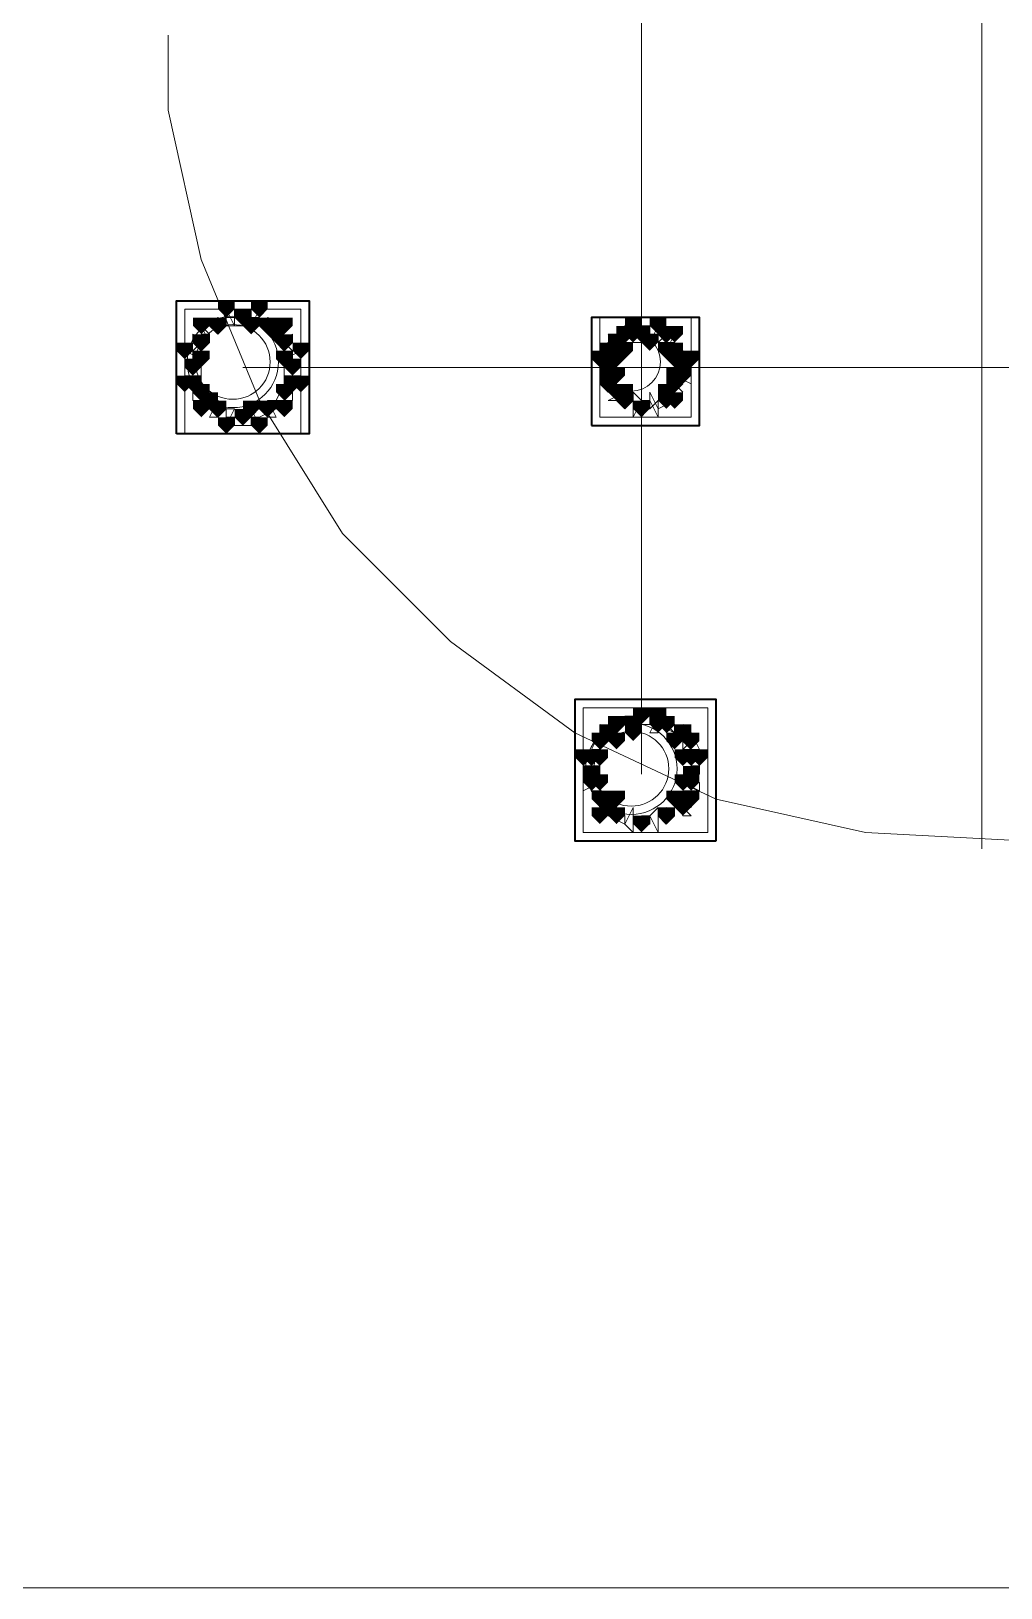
# Model space of a CAD drawing. Header units: millimetres. Extents: x 2315 to 4619, y 1334 to 1897.
# Drawn here: x 3563.02 to 3570.16, y 1530.21 to 1541.67 of the extents above; entities that cross this region are included whole.
import ezdxf

# ---------------------------------------------------------------- set-up
doc = ezdxf.new("R2010")
doc.units = ezdxf.units.MM
for name, color, linetype, true_color in [('PDF_10', 7, 'Continuous', 0x00b85c), ('PDF_AXIS', 7, 'Continuous', 0x00b85c), ('PDF_柱构件', 7, 'Continuous', 0x00b85c), ('PDF_转运站初步方案', 7, 'Continuous', 0x00b85c)]:
    doc.layers.add(name, color=color, linetype=linetype, true_color=true_color)
doc.layers.add('PDF_中心线层', color=1, linetype='Continuous')
doc.layers.add('PDF_粗实线层', color=7, linetype='Continuous')

msp = doc.modelspace()

# ---------------------------------------------------------------- hatches: boundary and pattern name
at = {"layer": 'PDF_10', "transparency": 33554559}
for points in [[(3564.582, 1539.62), (3564.521, 1539.62), (3564.521, 1539.558), (3564.582, 1539.497), (3564.643, 1539.558), (3564.643, 1539.62)], [(3564.582, 1539.62), (3564.521, 1539.62), (3564.521, 1539.558), (3564.582, 1539.497), (3564.643, 1539.558), (3564.643, 1539.62)], [(3564.582, 1539.62), (3564.521, 1539.62), (3564.521, 1539.558), (3564.582, 1539.497), (3564.643, 1539.558), (3564.643, 1539.62)], [(3564.399, 1539.558), (3564.337, 1539.558), (3564.337, 1539.497), (3564.399, 1539.436), (3564.46, 1539.497), (3564.46, 1539.558)], [(3564.399, 1539.558), (3564.337, 1539.558), (3564.337, 1539.497), (3564.399, 1539.436), (3564.46, 1539.497), (3564.46, 1539.558)], [(3564.765, 1539.558), (3564.704, 1539.558), (3564.704, 1539.497), (3564.765, 1539.436), (3564.826, 1539.497), (3564.826, 1539.558)], [(3564.765, 1539.558), (3564.704, 1539.558), (3564.704, 1539.497), (3564.765, 1539.436), (3564.826, 1539.497), (3564.826, 1539.558)], [(3567.392, 1539.497), (3567.33, 1539.497), (3567.33, 1539.436), (3567.392, 1539.375), (3567.453, 1539.436), (3567.453, 1539.497)], [(3567.392, 1539.497), (3567.33, 1539.497), (3567.33, 1539.436), (3567.392, 1539.375), (3567.453, 1539.436), (3567.453, 1539.497)], [(3567.514, 1539.497), (3567.453, 1539.497), (3567.453, 1539.436), (3567.514, 1539.375), (3567.575, 1539.436), (3567.575, 1539.497)], [(3567.514, 1539.497), (3567.453, 1539.497), (3567.453, 1539.436), (3567.514, 1539.375), (3567.575, 1539.436), (3567.575, 1539.497)], [(3567.697, 1539.497), (3567.636, 1539.497), (3567.636, 1539.436), (3567.697, 1539.375), (3567.758, 1539.436), (3567.758, 1539.497)], [(3567.697, 1539.497), (3567.636, 1539.497), (3567.636, 1539.436), (3567.697, 1539.375), (3567.758, 1539.436), (3567.758, 1539.497)], [(3564.276, 1539.436), (3564.215, 1539.436), (3564.215, 1539.375), (3564.276, 1539.314), (3564.337, 1539.375), (3564.337, 1539.436)], [(3564.276, 1539.436), (3564.215, 1539.436), (3564.215, 1539.375), (3564.276, 1539.314), (3564.337, 1539.375), (3564.337, 1539.436)], [(3564.887, 1539.436), (3564.826, 1539.436), (3564.826, 1539.375), (3564.887, 1539.314), (3564.948, 1539.375), (3564.948, 1539.436)], [(3564.887, 1539.436), (3564.826, 1539.436), (3564.826, 1539.375), (3564.887, 1539.314), (3564.948, 1539.375), (3564.948, 1539.436)], [(3567.269, 1539.375), (3567.208, 1539.375), (3567.208, 1539.314), (3567.269, 1539.253), (3567.33, 1539.314), (3567.33, 1539.375)], [(3567.269, 1539.375), (3567.208, 1539.375), (3567.208, 1539.314), (3567.269, 1539.253), (3567.33, 1539.314), (3567.33, 1539.375)], [(3567.758, 1539.375), (3567.697, 1539.375), (3567.697, 1539.314), (3567.758, 1539.253), (3567.819, 1539.314), (3567.819, 1539.375)], [(3567.758, 1539.375), (3567.697, 1539.375), (3567.697, 1539.314), (3567.758, 1539.253), (3567.819, 1539.314), (3567.819, 1539.375)], [(3564.215, 1539.253), (3564.154, 1539.253), (3564.154, 1539.192), (3564.215, 1539.131), (3564.276, 1539.192), (3564.276, 1539.253)], [(3564.215, 1539.253), (3564.154, 1539.253), (3564.154, 1539.192), (3564.215, 1539.131), (3564.276, 1539.192), (3564.276, 1539.253)], [(3564.948, 1539.253), (3564.887, 1539.253), (3564.887, 1539.192), (3564.948, 1539.131), (3565.009, 1539.192), (3565.009, 1539.253)], [(3564.948, 1539.253), (3564.887, 1539.253), (3564.887, 1539.192), (3564.948, 1539.131), (3565.009, 1539.192), (3565.009, 1539.253)], [(3564.948, 1539.253), (3564.887, 1539.253), (3564.887, 1539.192), (3564.948, 1539.131), (3565.009, 1539.192), (3565.009, 1539.253)], [(3567.269, 1539.253), (3567.208, 1539.253), (3567.208, 1539.192), (3567.269, 1539.131), (3567.33, 1539.192), (3567.33, 1539.253)], [(3567.269, 1539.253), (3567.208, 1539.253), (3567.208, 1539.192), (3567.269, 1539.131), (3567.33, 1539.192), (3567.33, 1539.253)], [(3567.819, 1539.253), (3567.758, 1539.253), (3567.758, 1539.192), (3567.819, 1539.131), (3567.88, 1539.192), (3567.88, 1539.253)], [(3567.819, 1539.253), (3567.758, 1539.253), (3567.758, 1539.192), (3567.819, 1539.131), (3567.88, 1539.192), (3567.88, 1539.253)], [(3567.269, 1539.131), (3567.208, 1539.131), (3567.208, 1539.07), (3567.269, 1539.009), (3567.33, 1539.07), (3567.33, 1539.131)], [(3567.269, 1539.131), (3567.208, 1539.131), (3567.208, 1539.07), (3567.269, 1539.009), (3567.33, 1539.07), (3567.33, 1539.131)], [(3567.758, 1539.131), (3567.697, 1539.131), (3567.697, 1539.07), (3567.758, 1539.009), (3567.819, 1539.07), (3567.819, 1539.131)], [(3567.758, 1539.131), (3567.697, 1539.131), (3567.697, 1539.07), (3567.758, 1539.009), (3567.819, 1539.07), (3567.819, 1539.131)], [(3564.276, 1539.07), (3564.215, 1539.07), (3564.215, 1539.009), (3564.276, 1538.948), (3564.337, 1539.009), (3564.337, 1539.07)], [(3564.276, 1539.07), (3564.215, 1539.07), (3564.215, 1539.009), (3564.276, 1538.948), (3564.337, 1539.009), (3564.337, 1539.07)], [(3564.887, 1539.07), (3564.826, 1539.07), (3564.826, 1539.009), (3564.887, 1538.948), (3564.948, 1539.009), (3564.948, 1539.07)], [(3564.887, 1539.07), (3564.826, 1539.07), (3564.826, 1539.009), (3564.887, 1538.948), (3564.948, 1539.009), (3564.948, 1539.07)], [(3564.399, 1538.948), (3564.337, 1538.948), (3564.337, 1538.887), (3564.399, 1538.825), (3564.46, 1538.887), (3564.46, 1538.948)], [(3564.399, 1538.948), (3564.337, 1538.948), (3564.337, 1538.887), (3564.399, 1538.825), (3564.46, 1538.887), (3564.46, 1538.948)], [(3564.765, 1538.948), (3564.704, 1538.948), (3564.704, 1538.887), (3564.765, 1538.825), (3564.826, 1538.887), (3564.826, 1538.948)], [(3564.765, 1538.948), (3564.704, 1538.948), (3564.704, 1538.887), (3564.765, 1538.825), (3564.826, 1538.887), (3564.826, 1538.948)], [(3567.392, 1539.009), (3567.33, 1539.009), (3567.33, 1538.948), (3567.392, 1538.887), (3567.453, 1538.948), (3567.453, 1539.009)], [(3567.392, 1539.009), (3567.33, 1539.009), (3567.33, 1538.948), (3567.392, 1538.887), (3567.453, 1538.948), (3567.453, 1539.009)], [(3567.392, 1539.009), (3567.33, 1539.009), (3567.33, 1538.948), (3567.392, 1538.887), (3567.453, 1538.948), (3567.453, 1539.009)], [(3567.514, 1538.948), (3567.453, 1538.948), (3567.453, 1538.887), (3567.514, 1538.825), (3567.575, 1538.887), (3567.575, 1538.948)], [(3567.514, 1538.948), (3567.453, 1538.948), (3567.453, 1538.887), (3567.514, 1538.825), (3567.575, 1538.887), (3567.575, 1538.948)], [(3567.697, 1539.009), (3567.636, 1539.009), (3567.636, 1538.948), (3567.697, 1538.887), (3567.758, 1538.948), (3567.758, 1539.009)], [(3567.697, 1539.009), (3567.636, 1539.009), (3567.636, 1538.948), (3567.697, 1538.887), (3567.758, 1538.948), (3567.758, 1539.009)], [(3564.582, 1538.887), (3564.521, 1538.887), (3564.521, 1538.825), (3564.582, 1538.764), (3564.643, 1538.825), (3564.643, 1538.887)], [(3564.582, 1538.887), (3564.521, 1538.887), (3564.521, 1538.825), (3564.582, 1538.764), (3564.643, 1538.825), (3564.643, 1538.887)], [(3567.33, 1536.627), (3567.269, 1536.627), (3567.269, 1536.565), (3567.33, 1536.504), (3567.392, 1536.565), (3567.392, 1536.627)], [(3567.33, 1536.627), (3567.269, 1536.627), (3567.269, 1536.565), (3567.33, 1536.504), (3567.392, 1536.565), (3567.392, 1536.627)], [(3567.514, 1536.688), (3567.453, 1536.688), (3567.453, 1536.627), (3567.514, 1536.565), (3567.575, 1536.627), (3567.575, 1536.688)], [(3567.514, 1536.688), (3567.453, 1536.688), (3567.453, 1536.627), (3567.514, 1536.565), (3567.575, 1536.627), (3567.575, 1536.688)], [(3567.697, 1536.627), (3567.636, 1536.627), (3567.636, 1536.565), (3567.697, 1536.504), (3567.758, 1536.565), (3567.758, 1536.627)], [(3567.697, 1536.627), (3567.636, 1536.627), (3567.636, 1536.565), (3567.697, 1536.504), (3567.758, 1536.565), (3567.758, 1536.627)], [(3567.208, 1536.504), (3567.147, 1536.504), (3567.147, 1536.443), (3567.208, 1536.382), (3567.269, 1536.443), (3567.269, 1536.504)], [(3567.208, 1536.504), (3567.147, 1536.504), (3567.147, 1536.443), (3567.208, 1536.382), (3567.269, 1536.443), (3567.269, 1536.504)], [(3567.88, 1536.504), (3567.819, 1536.504), (3567.819, 1536.443), (3567.88, 1536.382), (3567.941, 1536.443), (3567.941, 1536.504)], [(3567.88, 1536.504), (3567.819, 1536.504), (3567.819, 1536.443), (3567.88, 1536.382), (3567.941, 1536.443), (3567.941, 1536.504)], [(3567.147, 1536.26), (3567.086, 1536.26), (3567.086, 1536.199), (3567.147, 1536.138), (3567.208, 1536.199), (3567.208, 1536.26)], [(3567.147, 1536.26), (3567.086, 1536.26), (3567.086, 1536.199), (3567.147, 1536.138), (3567.208, 1536.199), (3567.208, 1536.26)], [(3567.88, 1536.26), (3567.819, 1536.26), (3567.819, 1536.199), (3567.88, 1536.138), (3567.941, 1536.199), (3567.941, 1536.26)], [(3567.88, 1536.26), (3567.819, 1536.26), (3567.819, 1536.199), (3567.88, 1536.138), (3567.941, 1536.199), (3567.941, 1536.26)], [(3567.208, 1536.077), (3567.147, 1536.077), (3567.147, 1536.016), (3567.208, 1535.955), (3567.269, 1536.016), (3567.269, 1536.077)], [(3567.208, 1536.077), (3567.147, 1536.077), (3567.147, 1536.016), (3567.208, 1535.955), (3567.269, 1536.016), (3567.269, 1536.077)], [(3567.88, 1536.077), (3567.819, 1536.077), (3567.819, 1536.016), (3567.88, 1535.955), (3567.941, 1536.016), (3567.941, 1536.077)], [(3567.88, 1536.077), (3567.819, 1536.077), (3567.819, 1536.016), (3567.88, 1535.955), (3567.941, 1536.016), (3567.941, 1536.077)], [(3567.33, 1535.955), (3567.269, 1535.955), (3567.269, 1535.894), (3567.33, 1535.832), (3567.392, 1535.894), (3567.392, 1535.955)], [(3567.33, 1535.955), (3567.269, 1535.955), (3567.269, 1535.894), (3567.33, 1535.832), (3567.392, 1535.894), (3567.392, 1535.955)], [(3567.697, 1535.955), (3567.636, 1535.955), (3567.636, 1535.894), (3567.697, 1535.832), (3567.758, 1535.894), (3567.758, 1535.955)], [(3567.697, 1535.955), (3567.636, 1535.955), (3567.636, 1535.894), (3567.697, 1535.832), (3567.758, 1535.894), (3567.758, 1535.955)], [(3567.514, 1535.894), (3567.453, 1535.894), (3567.453, 1535.832), (3567.514, 1535.771), (3567.575, 1535.832), (3567.575, 1535.894)], [(3567.514, 1535.894), (3567.453, 1535.894), (3567.453, 1535.832), (3567.514, 1535.771), (3567.575, 1535.832), (3567.575, 1535.894)]]:
    msp.add_hatch(color=256, dxfattribs=at).paths.add_polyline_path(points)
at = {"layer": 'PDF_柱构件', "transparency": 33554559}
for points in [[(3564.46, 1539.681), (3564.399, 1539.681), (3564.399, 1539.62), (3564.46, 1539.558), (3564.521, 1539.62), (3564.521, 1539.681)], [(3564.704, 1539.681), (3564.643, 1539.681), (3564.643, 1539.62), (3564.704, 1539.558), (3564.765, 1539.62), (3564.765, 1539.681)], [(3564.276, 1539.558), (3564.215, 1539.558), (3564.215, 1539.497), (3564.276, 1539.436), (3564.337, 1539.497), (3564.337, 1539.558)], [(3564.643, 1539.558), (3564.582, 1539.558), (3564.582, 1539.497), (3564.643, 1539.436), (3564.704, 1539.497), (3564.704, 1539.558)], [(3564.826, 1539.497), (3564.765, 1539.497), (3564.765, 1539.436), (3564.826, 1539.375), (3564.887, 1539.436), (3564.887, 1539.497)], [(3564.887, 1539.558), (3564.826, 1539.558), (3564.826, 1539.497), (3564.887, 1539.436), (3564.948, 1539.497), (3564.948, 1539.558)], [(3567.453, 1539.558), (3567.392, 1539.558), (3567.392, 1539.497), (3567.453, 1539.436), (3567.514, 1539.497), (3567.514, 1539.558)], [(3567.453, 1539.497), (3567.392, 1539.497), (3567.392, 1539.436), (3567.453, 1539.375), (3567.514, 1539.436), (3567.514, 1539.497)], [(3567.636, 1539.558), (3567.575, 1539.558), (3567.575, 1539.497), (3567.636, 1539.436), (3567.697, 1539.497), (3567.697, 1539.558)], [(3567.758, 1539.497), (3567.697, 1539.497), (3567.697, 1539.436), (3567.758, 1539.375), (3567.819, 1539.436), (3567.819, 1539.497)], [(3564.154, 1539.375), (3564.093, 1539.375), (3564.093, 1539.314), (3564.154, 1539.253), (3564.215, 1539.314), (3564.215, 1539.375)], [(3565.009, 1539.375), (3564.948, 1539.375), (3564.948, 1539.314), (3565.009, 1539.253), (3565.07, 1539.314), (3565.07, 1539.375)], [(3567.33, 1539.436), (3567.269, 1539.436), (3567.269, 1539.375), (3567.33, 1539.314), (3567.392, 1539.375), (3567.392, 1539.436)], [(3567.392, 1539.375), (3567.33, 1539.375), (3567.33, 1539.314), (3567.392, 1539.253), (3567.453, 1539.314), (3567.453, 1539.375)], [(3567.575, 1539.436), (3567.514, 1539.436), (3567.514, 1539.375), (3567.575, 1539.314), (3567.636, 1539.375), (3567.636, 1539.436)], [(3567.697, 1539.375), (3567.636, 1539.375), (3567.636, 1539.314), (3567.697, 1539.253), (3567.758, 1539.314), (3567.758, 1539.375)], [(3564.276, 1539.314), (3564.215, 1539.314), (3564.215, 1539.253), (3564.276, 1539.192), (3564.337, 1539.253), (3564.337, 1539.314)], [(3564.887, 1539.314), (3564.826, 1539.314), (3564.826, 1539.253), (3564.887, 1539.192), (3564.948, 1539.253), (3564.948, 1539.314)], [(3567.208, 1539.314), (3567.147, 1539.314), (3567.147, 1539.253), (3567.208, 1539.192), (3567.269, 1539.253), (3567.269, 1539.314)], [(3567.269, 1539.314), (3567.208, 1539.314), (3567.208, 1539.253), (3567.269, 1539.192), (3567.33, 1539.253), (3567.33, 1539.314)], [(3567.33, 1539.314), (3567.269, 1539.314), (3567.269, 1539.253), (3567.33, 1539.192), (3567.392, 1539.253), (3567.392, 1539.314)], [(3567.758, 1539.314), (3567.697, 1539.314), (3567.697, 1539.253), (3567.758, 1539.192), (3567.819, 1539.253), (3567.819, 1539.314)], [(3567.819, 1539.314), (3567.758, 1539.314), (3567.758, 1539.253), (3567.819, 1539.192), (3567.88, 1539.253), (3567.88, 1539.314)], [(3567.88, 1539.314), (3567.819, 1539.314), (3567.819, 1539.253), (3567.88, 1539.192), (3567.941, 1539.253), (3567.941, 1539.314)], [(3564.154, 1539.131), (3564.093, 1539.131), (3564.093, 1539.07), (3564.154, 1539.009), (3564.215, 1539.07), (3564.215, 1539.131)], [(3564.215, 1539.131), (3564.154, 1539.131), (3564.154, 1539.07), (3564.215, 1539.009), (3564.276, 1539.07), (3564.276, 1539.131)], [(3564.948, 1539.131), (3564.887, 1539.131), (3564.887, 1539.07), (3564.948, 1539.009), (3565.009, 1539.07), (3565.009, 1539.131)], [(3565.009, 1539.131), (3564.948, 1539.131), (3564.948, 1539.07), (3565.009, 1539.009), (3565.07, 1539.07), (3565.07, 1539.131)], [(3567.269, 1539.192), (3567.208, 1539.192), (3567.208, 1539.131), (3567.269, 1539.07), (3567.33, 1539.131), (3567.33, 1539.192)], [(3567.33, 1539.192), (3567.269, 1539.192), (3567.269, 1539.131), (3567.33, 1539.07), (3567.392, 1539.131), (3567.392, 1539.192)], [(3567.758, 1539.192), (3567.697, 1539.192), (3567.697, 1539.131), (3567.758, 1539.07), (3567.819, 1539.131), (3567.819, 1539.192)], [(3567.819, 1539.192), (3567.758, 1539.192), (3567.758, 1539.131), (3567.819, 1539.07), (3567.88, 1539.131), (3567.88, 1539.192)], [(3567.33, 1539.07), (3567.269, 1539.07), (3567.269, 1539.009), (3567.33, 1538.948), (3567.392, 1539.009), (3567.392, 1539.07)], [(3567.392, 1539.07), (3567.33, 1539.07), (3567.33, 1539.009), (3567.392, 1538.948), (3567.453, 1539.009), (3567.453, 1539.07)], [(3567.697, 1539.07), (3567.636, 1539.07), (3567.636, 1539.009), (3567.697, 1538.948), (3567.758, 1539.009), (3567.758, 1539.07)], [(3564.276, 1538.948), (3564.215, 1538.948), (3564.215, 1538.887), (3564.276, 1538.825), (3564.337, 1538.887), (3564.337, 1538.948)], [(3564.337, 1539.009), (3564.276, 1539.009), (3564.276, 1538.948), (3564.337, 1538.887), (3564.399, 1538.948), (3564.399, 1539.009)], [(3564.643, 1538.948), (3564.582, 1538.948), (3564.582, 1538.887), (3564.643, 1538.825), (3564.704, 1538.887), (3564.704, 1538.948)], [(3564.887, 1538.948), (3564.826, 1538.948), (3564.826, 1538.887), (3564.887, 1538.825), (3564.948, 1538.887), (3564.948, 1538.948)], [(3567.758, 1539.009), (3567.697, 1539.009), (3567.697, 1538.948), (3567.758, 1538.887), (3567.819, 1538.948), (3567.819, 1539.009)], [(3564.46, 1538.825), (3564.399, 1538.825), (3564.399, 1538.764), (3564.46, 1538.703), (3564.521, 1538.764), (3564.521, 1538.825)], [(3564.704, 1538.825), (3564.643, 1538.825), (3564.643, 1538.764), (3564.704, 1538.703), (3564.765, 1538.764), (3564.765, 1538.825)], [(3567.453, 1536.627), (3567.392, 1536.627), (3567.392, 1536.565), (3567.453, 1536.504), (3567.514, 1536.565), (3567.514, 1536.627)], [(3567.636, 1536.688), (3567.575, 1536.688), (3567.575, 1536.627), (3567.636, 1536.565), (3567.697, 1536.627), (3567.697, 1536.688)], [(3567.636, 1536.627), (3567.575, 1536.627), (3567.575, 1536.565), (3567.636, 1536.504), (3567.697, 1536.565), (3567.697, 1536.627)], [(3567.269, 1536.565), (3567.208, 1536.565), (3567.208, 1536.504), (3567.269, 1536.443), (3567.33, 1536.504), (3567.33, 1536.565)], [(3567.33, 1536.504), (3567.269, 1536.504), (3567.269, 1536.443), (3567.33, 1536.382), (3567.392, 1536.443), (3567.392, 1536.504)], [(3567.453, 1536.565), (3567.392, 1536.565), (3567.392, 1536.504), (3567.453, 1536.443), (3567.514, 1536.504), (3567.514, 1536.565)], [(3567.758, 1536.504), (3567.697, 1536.504), (3567.697, 1536.443), (3567.758, 1536.382), (3567.819, 1536.443), (3567.819, 1536.504)], [(3567.819, 1536.565), (3567.758, 1536.565), (3567.758, 1536.504), (3567.819, 1536.443), (3567.88, 1536.504), (3567.88, 1536.565)], [(3567.086, 1536.382), (3567.025, 1536.382), (3567.025, 1536.321), (3567.086, 1536.26), (3567.147, 1536.321), (3567.147, 1536.382)], [(3567.147, 1536.382), (3567.086, 1536.382), (3567.086, 1536.321), (3567.147, 1536.26), (3567.208, 1536.321), (3567.208, 1536.382)], [(3567.208, 1536.382), (3567.147, 1536.382), (3567.147, 1536.321), (3567.208, 1536.26), (3567.269, 1536.321), (3567.269, 1536.382)], [(3567.819, 1536.382), (3567.758, 1536.382), (3567.758, 1536.321), (3567.819, 1536.26), (3567.88, 1536.321), (3567.88, 1536.382)], [(3567.88, 1536.382), (3567.819, 1536.382), (3567.819, 1536.321), (3567.88, 1536.26), (3567.941, 1536.321), (3567.941, 1536.382)], [(3567.941, 1536.382), (3567.88, 1536.382), (3567.88, 1536.321), (3567.941, 1536.26), (3568.002, 1536.321), (3568.002, 1536.382)], [(3567.147, 1536.199), (3567.086, 1536.199), (3567.086, 1536.138), (3567.147, 1536.077), (3567.208, 1536.138), (3567.208, 1536.199)], [(3567.208, 1536.199), (3567.147, 1536.199), (3567.147, 1536.138), (3567.208, 1536.077), (3567.269, 1536.138), (3567.269, 1536.199)], [(3567.819, 1536.199), (3567.758, 1536.199), (3567.758, 1536.138), (3567.819, 1536.077), (3567.88, 1536.138), (3567.88, 1536.199)], [(3567.88, 1536.199), (3567.819, 1536.199), (3567.819, 1536.138), (3567.88, 1536.077), (3567.941, 1536.138), (3567.941, 1536.199)], [(3567.33, 1536.077), (3567.269, 1536.077), (3567.269, 1536.016), (3567.33, 1535.955), (3567.392, 1536.016), (3567.392, 1536.077)], [(3567.758, 1536.077), (3567.697, 1536.077), (3567.697, 1536.016), (3567.758, 1535.955), (3567.819, 1536.016), (3567.819, 1536.077)], [(3567.208, 1535.955), (3567.147, 1535.955), (3567.147, 1535.894), (3567.208, 1535.832), (3567.269, 1535.894), (3567.269, 1535.955)], [(3567.269, 1536.016), (3567.208, 1536.016), (3567.208, 1535.955), (3567.269, 1535.894), (3567.33, 1535.955), (3567.33, 1536.016)], [(3567.819, 1536.016), (3567.758, 1536.016), (3567.758, 1535.955), (3567.819, 1535.894), (3567.88, 1535.955), (3567.88, 1536.016)]]:
    msp.add_hatch(color=256, dxfattribs=at).paths.add_polyline_path(points)
at = {"layer": 'PDF_转运站初步方案', "transparency": 33554559}
for points in [[(3564.582, 1539.62), (3564.521, 1539.62), (3564.521, 1539.558), (3564.582, 1539.497), (3564.643, 1539.558), (3564.643, 1539.62)], [(3564.582, 1539.62), (3564.521, 1539.62), (3564.521, 1539.558), (3564.582, 1539.497), (3564.643, 1539.558), (3564.643, 1539.62)], [(3564.399, 1539.558), (3564.337, 1539.558), (3564.337, 1539.497), (3564.399, 1539.436), (3564.46, 1539.497), (3564.46, 1539.558)], [(3564.399, 1539.558), (3564.337, 1539.558), (3564.337, 1539.497), (3564.399, 1539.436), (3564.46, 1539.497), (3564.46, 1539.558)], [(3564.765, 1539.558), (3564.704, 1539.558), (3564.704, 1539.497), (3564.765, 1539.436), (3564.826, 1539.497), (3564.826, 1539.558)], [(3564.765, 1539.558), (3564.704, 1539.558), (3564.704, 1539.497), (3564.765, 1539.436), (3564.826, 1539.497), (3564.826, 1539.558)], [(3567.392, 1539.497), (3567.33, 1539.497), (3567.33, 1539.436), (3567.392, 1539.375), (3567.453, 1539.436), (3567.453, 1539.497)], [(3567.392, 1539.497), (3567.33, 1539.497), (3567.33, 1539.436), (3567.392, 1539.375), (3567.453, 1539.436), (3567.453, 1539.497)], [(3567.514, 1539.497), (3567.453, 1539.497), (3567.453, 1539.436), (3567.514, 1539.375), (3567.575, 1539.436), (3567.575, 1539.497)], [(3567.514, 1539.497), (3567.453, 1539.497), (3567.453, 1539.436), (3567.514, 1539.375), (3567.575, 1539.436), (3567.575, 1539.497)], [(3567.697, 1539.497), (3567.636, 1539.497), (3567.636, 1539.436), (3567.697, 1539.375), (3567.758, 1539.436), (3567.758, 1539.497)], [(3567.697, 1539.497), (3567.636, 1539.497), (3567.636, 1539.436), (3567.697, 1539.375), (3567.758, 1539.436), (3567.758, 1539.497)], [(3564.276, 1539.436), (3564.215, 1539.436), (3564.215, 1539.375), (3564.276, 1539.314), (3564.337, 1539.375), (3564.337, 1539.436)], [(3564.276, 1539.436), (3564.215, 1539.436), (3564.215, 1539.375), (3564.276, 1539.314), (3564.337, 1539.375), (3564.337, 1539.436)], [(3564.887, 1539.436), (3564.826, 1539.436), (3564.826, 1539.375), (3564.887, 1539.314), (3564.948, 1539.375), (3564.948, 1539.436)], [(3564.887, 1539.436), (3564.826, 1539.436), (3564.826, 1539.375), (3564.887, 1539.314), (3564.948, 1539.375), (3564.948, 1539.436)], [(3567.269, 1539.375), (3567.208, 1539.375), (3567.208, 1539.314), (3567.269, 1539.253), (3567.33, 1539.314), (3567.33, 1539.375)], [(3567.269, 1539.375), (3567.208, 1539.375), (3567.208, 1539.314), (3567.269, 1539.253), (3567.33, 1539.314), (3567.33, 1539.375)], [(3567.758, 1539.375), (3567.697, 1539.375), (3567.697, 1539.314), (3567.758, 1539.253), (3567.819, 1539.314), (3567.819, 1539.375)], [(3567.758, 1539.375), (3567.697, 1539.375), (3567.697, 1539.314), (3567.758, 1539.253), (3567.819, 1539.314), (3567.819, 1539.375)], [(3564.215, 1539.253), (3564.154, 1539.253), (3564.154, 1539.192), (3564.215, 1539.131), (3564.276, 1539.192), (3564.276, 1539.253)], [(3564.215, 1539.253), (3564.154, 1539.253), (3564.154, 1539.192), (3564.215, 1539.131), (3564.276, 1539.192), (3564.276, 1539.253)], [(3564.948, 1539.253), (3564.887, 1539.253), (3564.887, 1539.192), (3564.948, 1539.131), (3565.009, 1539.192), (3565.009, 1539.253)], [(3564.948, 1539.253), (3564.887, 1539.253), (3564.887, 1539.192), (3564.948, 1539.131), (3565.009, 1539.192), (3565.009, 1539.253)], [(3567.269, 1539.253), (3567.208, 1539.253), (3567.208, 1539.192), (3567.269, 1539.131), (3567.33, 1539.192), (3567.33, 1539.253)], [(3567.269, 1539.253), (3567.208, 1539.253), (3567.208, 1539.192), (3567.269, 1539.131), (3567.33, 1539.192), (3567.33, 1539.253)], [(3567.819, 1539.253), (3567.758, 1539.253), (3567.758, 1539.192), (3567.819, 1539.131), (3567.88, 1539.192), (3567.88, 1539.253)], [(3567.819, 1539.253), (3567.758, 1539.253), (3567.758, 1539.192), (3567.819, 1539.131), (3567.88, 1539.192), (3567.88, 1539.253)], [(3567.269, 1539.131), (3567.208, 1539.131), (3567.208, 1539.07), (3567.269, 1539.009), (3567.33, 1539.07), (3567.33, 1539.131)], [(3567.269, 1539.131), (3567.208, 1539.131), (3567.208, 1539.07), (3567.269, 1539.009), (3567.33, 1539.07), (3567.33, 1539.131)], [(3567.758, 1539.131), (3567.697, 1539.131), (3567.697, 1539.07), (3567.758, 1539.009), (3567.819, 1539.07), (3567.819, 1539.131)], [(3567.758, 1539.131), (3567.697, 1539.131), (3567.697, 1539.07), (3567.758, 1539.009), (3567.819, 1539.07), (3567.819, 1539.131)], [(3564.276, 1539.07), (3564.215, 1539.07), (3564.215, 1539.009), (3564.276, 1538.948), (3564.337, 1539.009), (3564.337, 1539.07)], [(3564.276, 1539.07), (3564.215, 1539.07), (3564.215, 1539.009), (3564.276, 1538.948), (3564.337, 1539.009), (3564.337, 1539.07)], [(3564.887, 1539.07), (3564.826, 1539.07), (3564.826, 1539.009), (3564.887, 1538.948), (3564.948, 1539.009), (3564.948, 1539.07)], [(3564.887, 1539.07), (3564.826, 1539.07), (3564.826, 1539.009), (3564.887, 1538.948), (3564.948, 1539.009), (3564.948, 1539.07)], [(3564.399, 1538.948), (3564.337, 1538.948), (3564.337, 1538.887), (3564.399, 1538.825), (3564.46, 1538.887), (3564.46, 1538.948)], [(3564.399, 1538.948), (3564.337, 1538.948), (3564.337, 1538.887), (3564.399, 1538.825), (3564.46, 1538.887), (3564.46, 1538.948)], [(3564.765, 1538.948), (3564.704, 1538.948), (3564.704, 1538.887), (3564.765, 1538.825), (3564.826, 1538.887), (3564.826, 1538.948)], [(3564.765, 1538.948), (3564.704, 1538.948), (3564.704, 1538.887), (3564.765, 1538.825), (3564.826, 1538.887), (3564.826, 1538.948)], [(3567.392, 1539.009), (3567.33, 1539.009), (3567.33, 1538.948), (3567.392, 1538.887), (3567.453, 1538.948), (3567.453, 1539.009)], [(3567.392, 1539.009), (3567.33, 1539.009), (3567.33, 1538.948), (3567.392, 1538.887), (3567.453, 1538.948), (3567.453, 1539.009)], [(3567.514, 1538.948), (3567.453, 1538.948), (3567.453, 1538.887), (3567.514, 1538.825), (3567.575, 1538.887), (3567.575, 1538.948)], [(3567.514, 1538.948), (3567.453, 1538.948), (3567.453, 1538.887), (3567.514, 1538.825), (3567.575, 1538.887), (3567.575, 1538.948)], [(3567.697, 1539.009), (3567.636, 1539.009), (3567.636, 1538.948), (3567.697, 1538.887), (3567.758, 1538.948), (3567.758, 1539.009)], [(3567.697, 1539.009), (3567.636, 1539.009), (3567.636, 1538.948), (3567.697, 1538.887), (3567.758, 1538.948), (3567.758, 1539.009)], [(3564.582, 1538.887), (3564.521, 1538.887), (3564.521, 1538.825), (3564.582, 1538.764), (3564.643, 1538.825), (3564.643, 1538.887)], [(3564.582, 1538.887), (3564.521, 1538.887), (3564.521, 1538.825), (3564.582, 1538.764), (3564.643, 1538.825), (3564.643, 1538.887)], [(3567.33, 1536.627), (3567.269, 1536.627), (3567.269, 1536.565), (3567.33, 1536.504), (3567.392, 1536.565), (3567.392, 1536.627)], [(3567.33, 1536.627), (3567.269, 1536.627), (3567.269, 1536.565), (3567.33, 1536.504), (3567.392, 1536.565), (3567.392, 1536.627)], [(3567.514, 1536.688), (3567.453, 1536.688), (3567.453, 1536.627), (3567.514, 1536.565), (3567.575, 1536.627), (3567.575, 1536.688)], [(3567.514, 1536.688), (3567.453, 1536.688), (3567.453, 1536.627), (3567.514, 1536.565), (3567.575, 1536.627), (3567.575, 1536.688)], [(3567.697, 1536.627), (3567.636, 1536.627), (3567.636, 1536.565), (3567.697, 1536.504), (3567.758, 1536.565), (3567.758, 1536.627)], [(3567.697, 1536.627), (3567.636, 1536.627), (3567.636, 1536.565), (3567.697, 1536.504), (3567.758, 1536.565), (3567.758, 1536.627)], [(3567.208, 1536.504), (3567.147, 1536.504), (3567.147, 1536.443), (3567.208, 1536.382), (3567.269, 1536.443), (3567.269, 1536.504)], [(3567.208, 1536.504), (3567.147, 1536.504), (3567.147, 1536.443), (3567.208, 1536.382), (3567.269, 1536.443), (3567.269, 1536.504)], [(3567.88, 1536.504), (3567.819, 1536.504), (3567.819, 1536.443), (3567.88, 1536.382), (3567.941, 1536.443), (3567.941, 1536.504)], [(3567.88, 1536.504), (3567.819, 1536.504), (3567.819, 1536.443), (3567.88, 1536.382), (3567.941, 1536.443), (3567.941, 1536.504)], [(3567.147, 1536.26), (3567.086, 1536.26), (3567.086, 1536.199), (3567.147, 1536.138), (3567.208, 1536.199), (3567.208, 1536.26)], [(3567.147, 1536.26), (3567.086, 1536.26), (3567.086, 1536.199), (3567.147, 1536.138), (3567.208, 1536.199), (3567.208, 1536.26)], [(3567.88, 1536.26), (3567.819, 1536.26), (3567.819, 1536.199), (3567.88, 1536.138), (3567.941, 1536.199), (3567.941, 1536.26)], [(3567.88, 1536.26), (3567.819, 1536.26), (3567.819, 1536.199), (3567.88, 1536.138), (3567.941, 1536.199), (3567.941, 1536.26)], [(3567.208, 1536.077), (3567.147, 1536.077), (3567.147, 1536.016), (3567.208, 1535.955), (3567.269, 1536.016), (3567.269, 1536.077)], [(3567.208, 1536.077), (3567.147, 1536.077), (3567.147, 1536.016), (3567.208, 1535.955), (3567.269, 1536.016), (3567.269, 1536.077)], [(3567.88, 1536.077), (3567.819, 1536.077), (3567.819, 1536.016), (3567.88, 1535.955), (3567.941, 1536.016), (3567.941, 1536.077)], [(3567.88, 1536.077), (3567.819, 1536.077), (3567.819, 1536.016), (3567.88, 1535.955), (3567.941, 1536.016), (3567.941, 1536.077)], [(3567.33, 1535.955), (3567.269, 1535.955), (3567.269, 1535.894), (3567.33, 1535.832), (3567.392, 1535.894), (3567.392, 1535.955)], [(3567.33, 1535.955), (3567.269, 1535.955), (3567.269, 1535.894), (3567.33, 1535.832), (3567.392, 1535.894), (3567.392, 1535.955)], [(3567.697, 1535.955), (3567.636, 1535.955), (3567.636, 1535.894), (3567.697, 1535.832), (3567.758, 1535.894), (3567.758, 1535.955)], [(3567.697, 1535.955), (3567.636, 1535.955), (3567.636, 1535.894), (3567.697, 1535.832), (3567.758, 1535.894), (3567.758, 1535.955)], [(3567.514, 1535.894), (3567.453, 1535.894), (3567.453, 1535.832), (3567.514, 1535.771), (3567.575, 1535.832), (3567.575, 1535.894)], [(3567.514, 1535.894), (3567.453, 1535.894), (3567.453, 1535.832), (3567.514, 1535.771), (3567.575, 1535.832), (3567.575, 1535.894)]]:
    msp.add_hatch(color=256, dxfattribs=at).paths.add_polyline_path(points)

# ---------------------------------------------------------------- linework, layer by layer
at = {"layer": 'PDF_10', "lineweight": 18}
for points in [[(3564.399, 1539.558), (3564.399, 1539.497), (3564.337, 1539.497)], [(3564.643, 1539.558), (3564.521, 1539.558)], [(3564.826, 1539.497), (3564.704, 1539.497)], [(3564.765, 1539.497), (3564.765, 1539.558)], [(3567.575, 1539.436), (3567.514, 1539.436), (3567.514, 1539.497)], [(3564.215, 1539.375), (3564.276, 1539.375), (3564.215, 1539.314)], [(3564.948, 1539.314), (3564.887, 1539.375), (3564.948, 1539.375)], [(3567.33, 1539.375), (3567.269, 1539.314), (3567.33, 1539.314)], [(3567.453, 1539.436), (3567.392, 1539.375), (3567.392, 1539.436)], [(3567.697, 1539.375), (3567.636, 1539.436)], [(3567.636, 1539.375), (3567.697, 1539.436)], [(3567.758, 1539.314), (3567.819, 1539.314), (3567.758, 1539.375)], [(3564.154, 1539.192), (3564.215, 1539.192), (3564.215, 1539.131)], [(3564.948, 1539.131), (3564.948, 1539.192)], [(3567.208, 1539.192), (3567.269, 1539.192), (3567.269, 1539.131)], [(3567.819, 1539.131), (3567.819, 1539.192), (3567.758, 1539.192)], [(3567.269, 1539.07), (3567.33, 1539.009)], [(3567.33, 1539.07), (3567.269, 1539.009)], [(3567.758, 1539.009), (3567.819, 1539.07)], [(3567.758, 1539.07), (3567.819, 1539.009)], [(3564.276, 1539.009), (3564.215, 1539.009), (3564.276, 1538.948)], [(3564.887, 1538.948), (3564.948, 1539.009), (3564.887, 1539.009)], [(3567.392, 1538.948), (3567.453, 1538.948)], [(3567.514, 1538.948), (3567.514, 1538.887), (3567.575, 1538.887)], [(3567.697, 1538.948), (3567.636, 1538.948), (3567.697, 1538.948)], [(3564.337, 1538.887), (3564.399, 1538.825), (3564.399, 1538.887)], [(3564.521, 1538.825), (3564.643, 1538.825)], [(3564.582, 1538.825), (3564.582, 1538.764)], [(3564.704, 1538.825), (3564.826, 1538.887)], [(3564.765, 1538.887), (3564.765, 1538.825)], [(3567.514, 1536.565), (3567.514, 1536.627), (3567.575, 1536.627)], [(3567.33, 1536.565), (3567.33, 1536.504), (3567.392, 1536.565)], [(3567.697, 1536.565), (3567.758, 1536.504)], [(3567.697, 1536.504), (3567.758, 1536.565)], [(3567.208, 1536.443), (3567.208, 1536.382), (3567.208, 1536.443)], [(3567.819, 1536.443), (3567.88, 1536.382)], [(3567.819, 1536.382), (3567.88, 1536.443)], [(3567.208, 1536.199), (3567.147, 1536.199), (3567.147, 1536.26)], [(3567.88, 1536.26), (3567.88, 1536.199), (3567.941, 1536.199)], [(3567.208, 1536.016), (3567.208, 1536.077), (3567.208, 1536.016)], [(3567.88, 1536.077), (3567.819, 1536.016)], [(3567.819, 1536.077), (3567.88, 1536.016)], [(3567.392, 1535.894), (3567.33, 1535.894), (3567.33, 1535.955)], [(3567.697, 1535.955), (3567.758, 1535.894), (3567.697, 1535.894)], [(3567.575, 1535.832), (3567.514, 1535.832), (3567.514, 1535.894)]]:
    msp.add_lwpolyline(points, dxfattribs=at)
at = {"layer": 'PDF_AXIS', "lineweight": 18}
for points in [[(3564.154, 1538.703), (3564.154, 1539.62), (3565.009, 1539.62), (3565.009, 1538.703)], [(3567.208, 1538.825), (3567.208, 1539.558), (3567.88, 1539.558), (3567.88, 1538.825)], [(3568.002, 1535.771), (3568.002, 1536.688), (3567.086, 1536.688), (3567.086, 1535.771)]]:
    msp.add_lwpolyline(points, close=True, dxfattribs=at)
at = {"layer": 'PDF_中心线层', "color": 112, "lineweight": 18, "true_color": 0x00b85c}
msp.add_lwpolyline([(3570.018, 1535.649), (3570.018, 1547.682)], close=True, dxfattribs=at)
for points in [[(3567.514, 1547.133), (3567.514, 1536.199)], [(3564.032, 1541.635), (3564.032, 1541.085), (3564.276, 1539.986), (3564.704, 1538.948), (3565.315, 1537.97), (3566.109, 1537.176), (3567.025, 1536.504), (3568.063, 1536.016), (3569.163, 1535.771), (3570.323, 1535.71), (3571.423, 1535.832), (3572.522, 1536.199), (3573.072, 1536.504)], [(3564.582, 1539.192), (3575.515, 1539.192)]]:
    msp.add_lwpolyline(points, dxfattribs=at)
at = {"layer": 'PDF_柱构件', "lineweight": 18}
for points in [[(3564.46, 1539.62), (3564.521, 1539.497), (3564.46, 1539.497)], [(3564.643, 1539.497), (3564.521, 1539.497), (3564.521, 1539.62), (3564.643, 1539.62)], [(3564.704, 1539.62), (3564.643, 1539.497)], [(3564.276, 1539.497), (3564.337, 1539.436), (3564.337, 1539.375)], [(3564.46, 1539.497), (3564.399, 1539.436), (3564.337, 1539.497), (3564.399, 1539.558)], [(3564.765, 1539.436), (3564.704, 1539.497), (3564.765, 1539.558), (3564.826, 1539.497)], [(3564.887, 1539.497), (3564.826, 1539.375), (3564.765, 1539.436)], [(3567.453, 1539.375), (3567.392, 1539.375), (3567.33, 1539.436), (3567.392, 1539.497)], [(3567.453, 1539.497), (3567.514, 1539.375), (3567.453, 1539.375)], [(3567.575, 1539.436), (3567.514, 1539.436), (3567.514, 1539.497), (3567.575, 1539.497)], [(3567.636, 1539.497), (3567.575, 1539.375)], [(3567.697, 1539.375), (3567.636, 1539.375), (3567.636, 1539.497), (3567.758, 1539.436)], [(3564.337, 1539.375), (3564.276, 1539.314), (3564.215, 1539.375), (3564.215, 1539.436)], [(3564.887, 1539.314), (3564.826, 1539.375), (3564.948, 1539.436), (3564.948, 1539.375)], [(3567.33, 1539.314), (3567.33, 1539.253), (3567.208, 1539.314), (3567.269, 1539.375)], [(3567.33, 1539.436), (3567.392, 1539.314), (3567.269, 1539.436)], [(3567.758, 1539.436), (3567.697, 1539.314)], [(3567.758, 1539.253), (3567.697, 1539.314), (3567.758, 1539.375), (3567.819, 1539.314)], [(3564.154, 1539.314), (3564.276, 1539.253)], [(3564.276, 1539.253), (3564.276, 1539.131), (3564.154, 1539.131), (3564.154, 1539.253)], [(3565.009, 1539.314), (3564.887, 1539.253)], [(3564.887, 1539.131), (3564.887, 1539.253), (3565.009, 1539.253), (3565.009, 1539.131)], [(3567.208, 1539.253), (3567.33, 1539.253)], [(3567.33, 1539.253), (3567.33, 1539.131), (3567.208, 1539.131), (3567.208, 1539.253)], [(3567.88, 1539.253), (3567.758, 1539.253)], [(3567.758, 1539.131), (3567.758, 1539.253), (3567.88, 1539.253), (3567.88, 1539.131)], [(3564.154, 1539.07), (3564.276, 1539.131), (3564.276, 1539.07)], [(3565.009, 1539.07), (3564.887, 1539.07), (3564.887, 1539.131)], [(3567.208, 1539.131), (3567.33, 1539.131), (3567.208, 1539.07)], [(3567.33, 1539.131), (3567.33, 1539.009), (3567.269, 1539.009), (3567.208, 1539.07)], [(3567.697, 1539.009), (3567.758, 1539.131), (3567.819, 1539.07), (3567.758, 1539.009)], [(3567.88, 1539.07), (3567.758, 1539.131), (3567.88, 1539.131)], [(3564.276, 1539.07), (3564.337, 1538.948), (3564.215, 1538.948), (3564.215, 1539.009)], [(3564.826, 1538.948), (3564.887, 1539.07), (3564.948, 1539.009), (3564.948, 1538.948)], [(3564.276, 1538.887), (3564.337, 1538.948)], [(3564.399, 1538.948), (3564.46, 1538.887), (3564.399, 1538.825), (3564.337, 1538.825)], [(3564.704, 1538.887), (3564.765, 1538.948), (3564.826, 1538.825), (3564.765, 1538.825)], [(3564.887, 1538.887), (3564.765, 1538.948), (3564.826, 1538.948)], [(3567.269, 1538.948), (3567.392, 1539.009), (3567.33, 1538.948)], [(3567.392, 1539.009), (3567.453, 1538.948), (3567.392, 1538.887), (3567.33, 1538.948)], [(3567.514, 1538.948), (3567.575, 1538.948), (3567.575, 1538.887), (3567.514, 1538.887)], [(3567.636, 1538.825), (3567.575, 1538.948), (3567.575, 1539.009), (3567.636, 1538.887)], [(3567.636, 1538.948), (3567.697, 1539.009), (3567.758, 1538.948), (3567.636, 1538.887)], [(3567.758, 1538.948), (3567.697, 1539.009)], [(3564.46, 1538.764), (3564.46, 1538.887), (3564.521, 1538.887)], [(3564.521, 1538.825), (3564.643, 1538.825), (3564.643, 1538.764), (3564.521, 1538.764)], [(3564.704, 1538.764), (3564.643, 1538.887)], [(3567.33, 1536.504), (3567.392, 1536.565), (3567.392, 1536.627), (3567.269, 1536.565)], [(3567.392, 1536.627), (3567.453, 1536.504), (3567.453, 1536.627)], [(3567.514, 1536.565), (3567.575, 1536.565), (3567.575, 1536.627), (3567.514, 1536.627)], [(3567.636, 1536.627), (3567.575, 1536.504), (3567.636, 1536.504)], [(3567.636, 1536.565), (3567.758, 1536.504), (3567.758, 1536.565), (3567.697, 1536.627)], [(3567.208, 1536.382), (3567.269, 1536.443), (3567.208, 1536.504), (3567.147, 1536.382)], [(3567.208, 1536.504), (3567.33, 1536.443), (3567.208, 1536.565)], [(3567.819, 1536.565), (3567.758, 1536.443), (3567.88, 1536.504)], [(3567.819, 1536.443), (3567.819, 1536.382), (3567.941, 1536.382), (3567.88, 1536.504)], [(3567.086, 1536.321), (3567.208, 1536.321)], [(3567.941, 1536.321), (3567.819, 1536.321)], [(3567.208, 1536.199), (3567.208, 1536.26), (3567.086, 1536.26), (3567.086, 1536.199)], [(3567.88, 1536.26), (3567.88, 1536.199), (3567.941, 1536.199), (3567.941, 1536.26)], [(3567.086, 1536.077), (3567.208, 1536.138), (3567.086, 1536.138)], [(3567.269, 1536.016), (3567.208, 1536.077), (3567.147, 1536.077), (3567.208, 1535.955)], [(3567.941, 1536.138), (3567.819, 1536.138), (3567.941, 1536.077)], [(3567.819, 1536.077), (3567.819, 1536.016), (3567.88, 1535.955), (3567.941, 1536.077)], [(3567.208, 1535.894), (3567.33, 1536.016)], [(3567.392, 1535.894), (3567.33, 1535.955), (3567.269, 1535.894), (3567.392, 1535.832)], [(3567.453, 1535.771), (3567.453, 1535.894), (3567.453, 1535.955), (3567.392, 1535.832)], [(3567.758, 1535.955), (3567.636, 1535.894), (3567.697, 1535.832), (3567.758, 1535.894)], [(3567.88, 1535.894), (3567.758, 1536.016), (3567.819, 1535.894)], [(3567.575, 1535.894), (3567.514, 1535.894), (3567.514, 1535.832), (3567.575, 1535.832)]]:
    msp.add_lwpolyline(points, close=True, dxfattribs=at)
for points in [[(3564.521, 1539.558), (3564.46, 1539.558)], [(3564.704, 1539.558), (3564.643, 1539.558)], [(3564.337, 1539.436), (3564.276, 1539.436)], [(3567.636, 1539.436), (3567.575, 1539.436)], [(3567.758, 1539.375), (3567.697, 1539.375)], [(3564.215, 1539.314), (3564.215, 1539.253)], [(3564.948, 1539.253), (3564.948, 1539.314)], [(3564.276, 1538.948), (3564.337, 1538.887)], [(3564.826, 1538.887), (3564.826, 1538.948)], [(3567.453, 1538.887), (3567.453, 1539.009), (3567.514, 1538.948), (3567.453, 1538.825), (3567.453, 1538.887), (3567.453, 1538.948)], [(3567.575, 1538.887), (3567.636, 1538.948)], [(3567.697, 1539.009), (3567.758, 1539.009)], [(3564.46, 1538.825), (3564.521, 1538.825)], [(3564.643, 1538.825), (3564.704, 1538.825)], [(3567.636, 1535.832), (3567.636, 1535.955), (3567.575, 1535.894), (3567.636, 1535.771), (3567.636, 1535.832), (3567.636, 1535.894)], [(3567.453, 1535.832), (3567.453, 1535.894)]]:
    msp.add_lwpolyline(points, dxfattribs=at)
at = {"layer": 'PDF_粗实线层', "color": 112, "lineweight": 35, "true_color": 0x00b85c}
for points in [[(3564.093, 1538.703), (3564.093, 1539.681), (3565.07, 1539.681), (3565.07, 1538.703)], [(3567.147, 1538.764), (3567.941, 1538.764), (3567.941, 1539.558), (3567.147, 1539.558)], [(3568.063, 1535.71), (3568.063, 1536.749), (3567.025, 1536.749), (3567.025, 1535.71)]]:
    msp.add_lwpolyline(points, close=True, dxfattribs=at)
at = {"layer": 'PDF_转运站初步方案', "color": 142, "lineweight": 5, "true_color": 0x00a5dd}
msp.add_lwpolyline([(3419.942, 1530.213), (4209.904, 1530.213)], dxfattribs=at)
at = {"layer": 'PDF_转运站初步方案', "lineweight": 18}
for centre, radius in [((3564.508, 1539.232), 0.336), ((3564.508, 1539.232), 0.275), ((3567.44, 1539.232), 0.214), ((3567.44, 1539.232), 0.214), ((3567.44, 1536.239), 0.336), ((3567.44, 1536.239), 0.275)]:
    msp.add_circle(centre, radius, dxfattribs=at)

doc.saveas('drawing.dxf')
